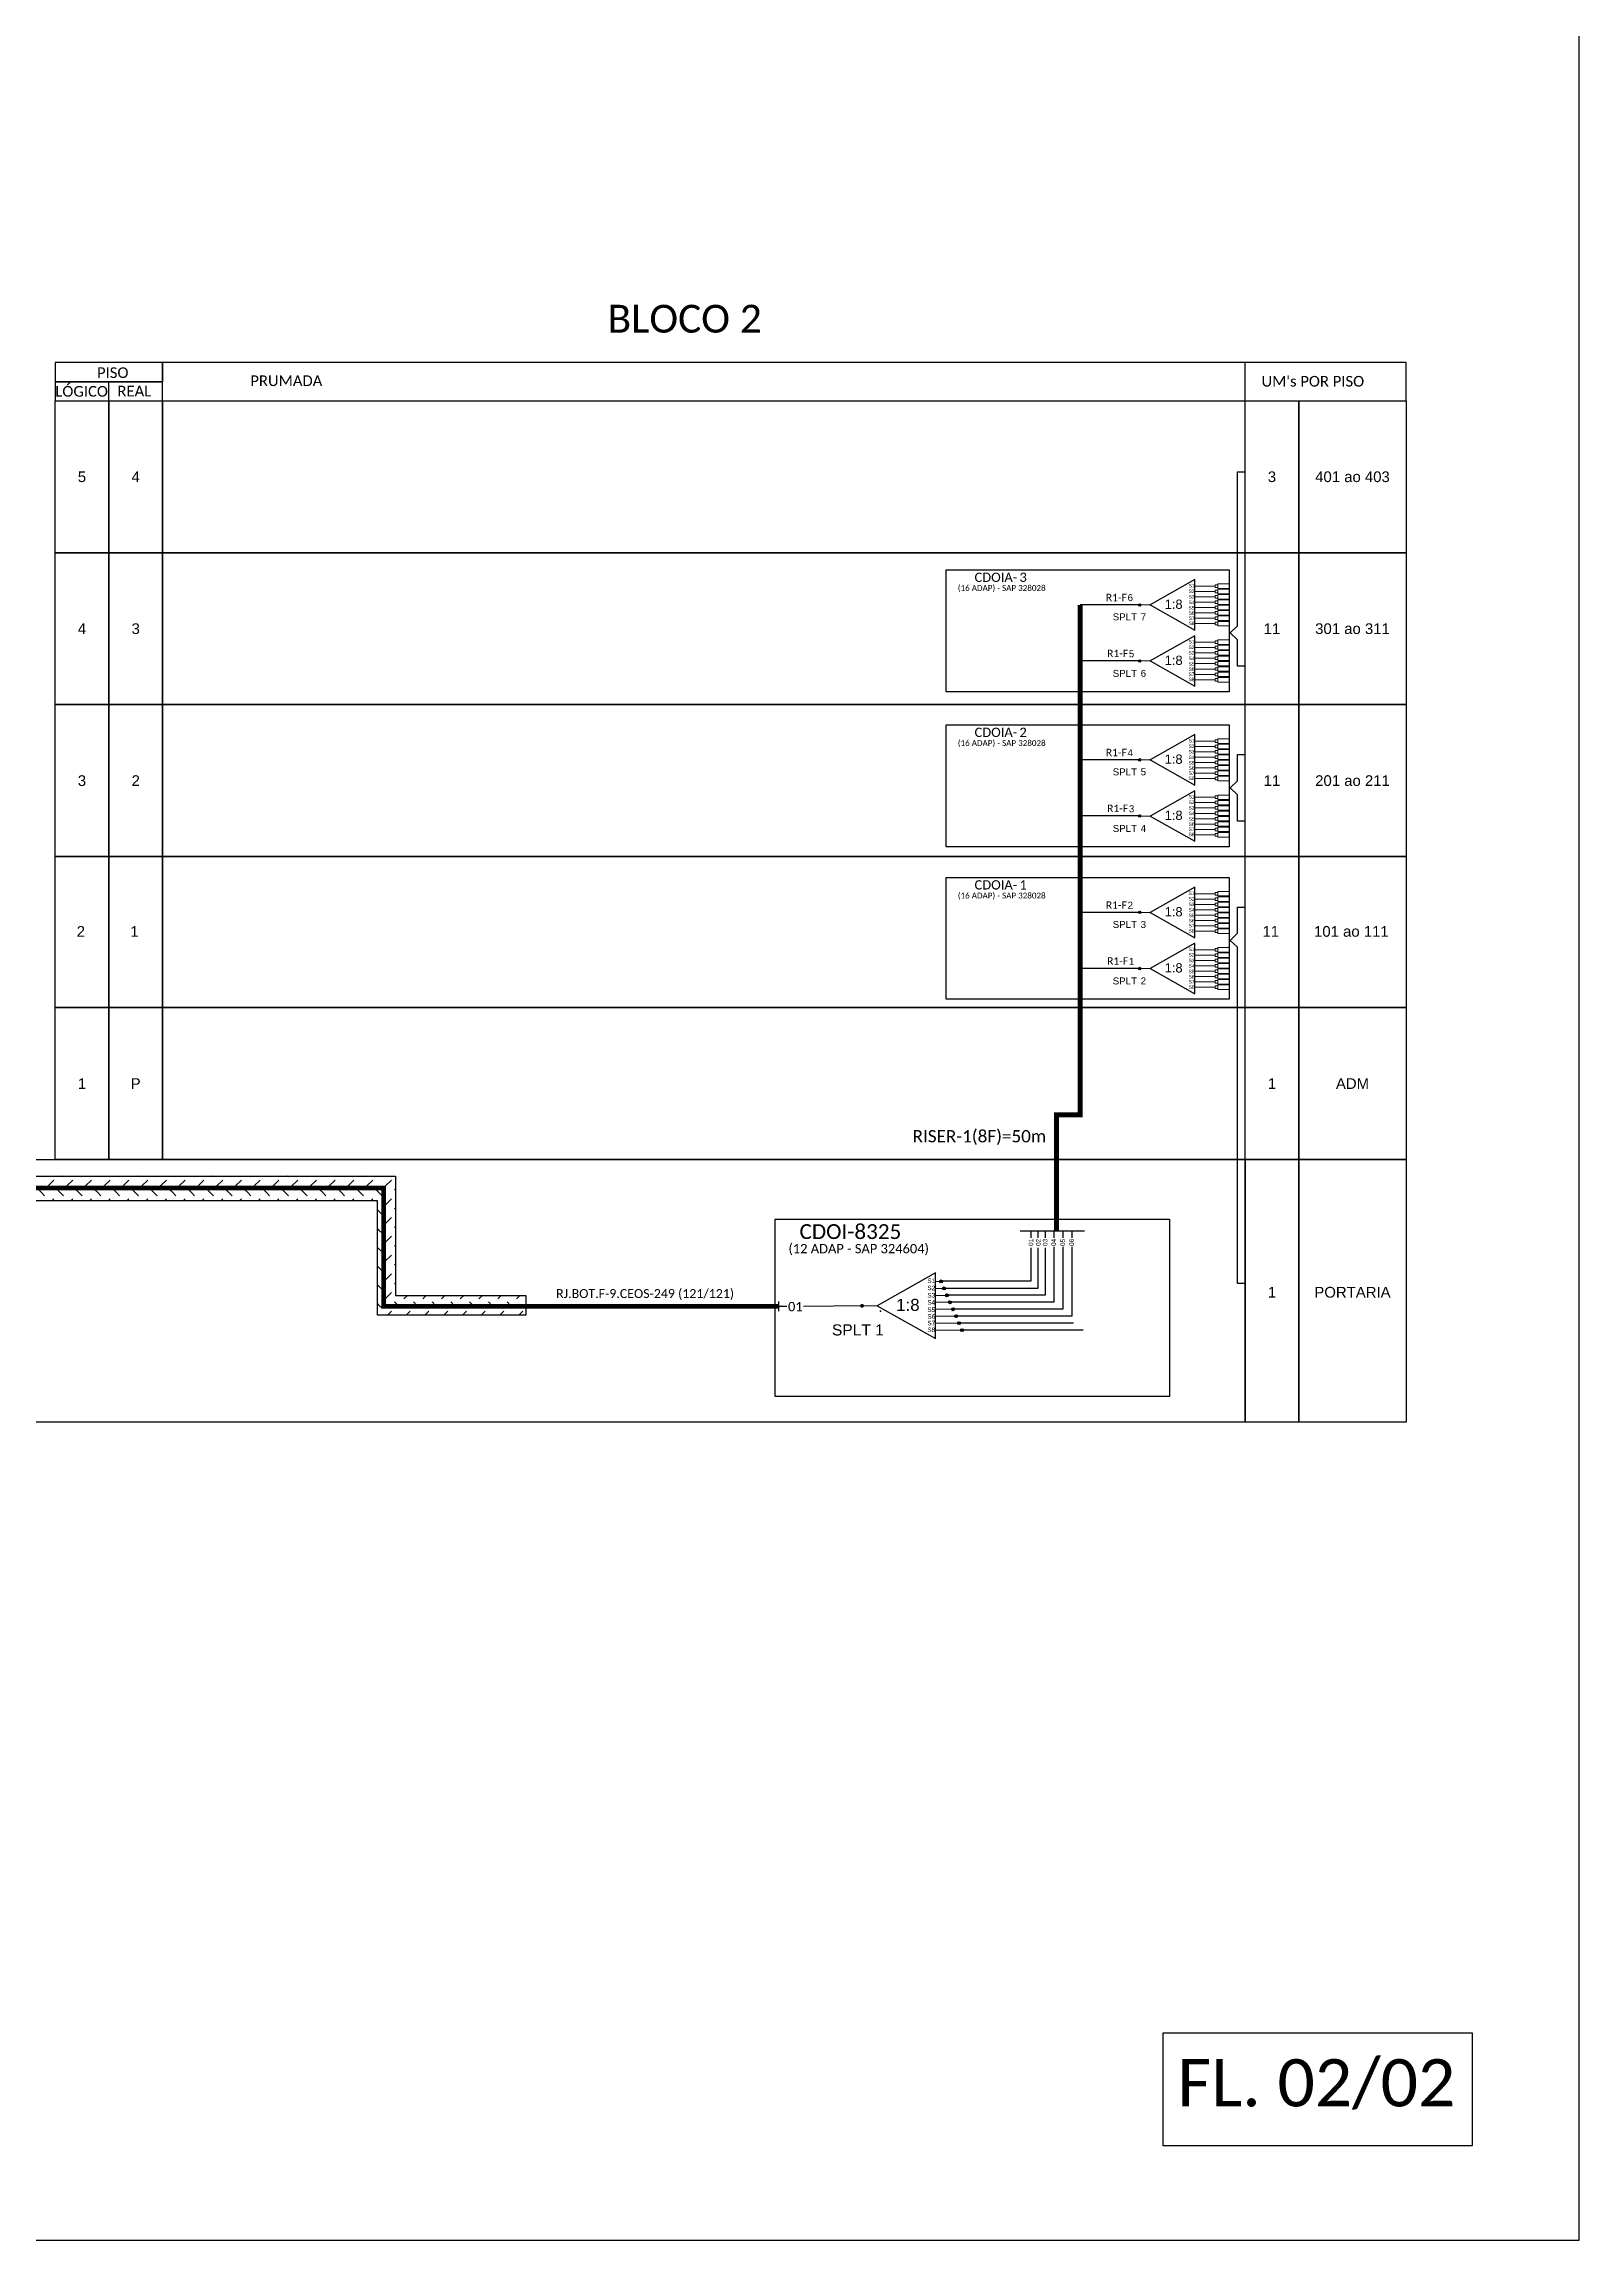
# Model space of a CAD drawing. Extents: x 1648 to 2487, y 114 to 1354.
# Drawn here: x 2255.3 to 2486.9, y 113.7 to 445.1 of the extents above; entities that cross this region are included whole.
import ezdxf
from ezdxf.enums import TextEntityAlignment as Align

# ---------------------------------------------------------------- set-up
doc = ezdxf.new("R2010")
doc.units = 0
doc.styles.add('ARIAL', font='arial.ttf')
doc.styles.get("Standard").update_dxf_attribs({"font": 'arial.ttf'})
doc.styles.add('WMF-Calibri0', font='calibri.ttf')
doc.linetypes.add('RESERVA', pattern='A,0.5,-0.15,["RESERVA",Standard,S=0.18,R=0,X=0,Y=-0.1],-1.3', length=1.95)

# ---------------------------------------------------------------- blocks, each defined once
blk = doc.blocks.new('SPLT_1-8_SC-APC')
at = {"color": 1}
blk.add_lwpolyline([(-7.37, -2.1), (-17.04, -7.55), (-7.37, -13), (-7.37, -2.1)], dxfattribs=at)
at = {"color": 3, "lineweight": 0}
for points in [[(-2.99, -3.51), (-7.37, -3.51)], [(-7.37, -4.66), (-2.99, -4.66)], [(-2.41, -3.02), (-2.41, -4)], [(-2.41, -3.02), (0, -3.02)], [(-2.41, -4), (0, -4)], [(-2.41, -4.17), (-2.41, -5.16)], [(-2.41, -4.17), (0, -4.17)], [(-7.37, -5.82), (-2.99, -5.82)], [(-7.37, -6.97), (-2.99, -6.97)], [(-7.37, -8.12), (-2.99, -8.12)], [(-7.37, -9.28), (-2.99, -9.28)], [(-2.41, -5.16), (0, -5.16)], [(-2.41, -5.32), (-2.41, -6.31)], [(-2.41, -5.32), (0, -5.32)], [(-2.41, -6.31), (0, -6.31)], [(-2.41, -6.48), (-2.41, -7.46)], [(-2.41, -6.48), (0, -6.48)], [(-2.41, -7.46), (0, -7.46)], [(-2.41, -7.63), (-2.41, -8.62)], [(-2.41, -7.63), (0, -7.63)], [(-2.41, -8.62), (0, -8.62)], [(-2.41, -8.78), (-2.41, -9.77)], [(-2.41, -8.78), (0, -8.78)], [(-7.37, -10.43), (-2.99, -10.43)], [(-7.37, -11.58), (-2.99, -11.58)], [(-2.41, -9.77), (0, -9.77)], [(-2.41, -9.94), (-2.41, -10.92)], [(-2.41, -9.94), (0, -9.94)], [(-2.41, -10.92), (0, -10.92)], [(-2.41, -11.09), (-2.41, -12.08)], [(-2.41, -11.09), (0, -11.09)], [(-2.41, -12.08), (0, -12.08)]]:
    blk.add_lwpolyline(points, dxfattribs=at)
for points in [[(-2.99, -3.22), (-2.41, -3.22), (-2.41, -3.8), (-2.99, -3.8)], [(-2.99, -4.38), (-2.41, -4.38), (-2.41, -4.95), (-2.99, -4.95)], [(-2.99, -5.53), (-2.41, -5.53), (-2.41, -6.1), (-2.99, -6.1)], [(-2.99, -6.68), (-2.41, -6.68), (-2.41, -7.26), (-2.99, -7.26)], [(-2.99, -7.84), (-2.41, -7.84), (-2.41, -8.41), (-2.99, -8.41)], [(-2.99, -8.99), (-2.41, -8.99), (-2.41, -9.56), (-2.99, -9.56)], [(-2.99, -10.14), (-2.41, -10.14), (-2.41, -10.72), (-2.99, -10.72)], [(-2.99, -11.3), (-2.41, -11.3), (-2.41, -11.87), (-2.99, -11.87)]]:
    blk.add_lwpolyline(points, close=True, dxfattribs=at)
at = {"color": 1, "lineweight": 0}
blk.add_lwpolyline([(-17.04, -7.55), (-19.26, -7.55)], dxfattribs=at)
at = {"color": 1, "style": 'ARIAL'}
for s, height, p in [('S1', 0.75, (-8.74, -3.78)), ('S2', 0.75, (-8.74, -4.97)), ('1:8', 2, (-13.91, -8.4)), ('S3', 0.75, (-8.74, -6.18)), ('S4', 0.75, (-8.74, -7.36)), ('S5', 0.75, (-8.74, -8.57)), ('S6', 0.75, (-8.74, -9.69)), ('S7', 0.75, (-8.74, -10.78)), ('S8', 0.75, (-8.74, -11.9))]:
    blk.add_text(s, height=height, dxfattribs=at).set_placement(p)
blk = doc.blocks.new('CDOI-12 ADAP SAP 05 ESQ')
at = {"color": 1}
blk.add_lwpolyline([(5016.02, -490.32), (5016.02, -490.32), (5016.02, -490.32), (4962.89, -490.32), (4962.89, -466.43), (4962.89, -466.43)], dxfattribs=at)
blk.add_lwpolyline([(4962.89, -466.43), (5016.02, -466.43), (5016.02, -490.32), (4962.89, -490.32)], close=True, dxfattribs=at)
blk = doc.blocks.new('SPLT_1-8_DIV_DIR')
h = blk.add_hatch(color=3)
h.dxf.hatch_style = 1
edge = h.paths.add_edge_path()
edge.add_arc((12.77, 4.04), 0.242, 0, 360)
h = blk.add_hatch(color=3)
h.dxf.hatch_style = 1
edge = h.paths.add_edge_path()
edge.add_arc((13.27, 2.88), 0.242, 0, 360)
h = blk.add_hatch(color=3)
h.dxf.hatch_style = 1
edge = h.paths.add_edge_path()
edge.add_arc((13.77, 1.73), 0.242, 0, 360)
h = blk.add_hatch(color=3)
h.dxf.hatch_style = 1
edge = h.paths.add_edge_path()
edge.add_arc((14.27, 0.58), 0.242, 0, 360)
h = blk.add_hatch(color=3)
h.dxf.hatch_style = 1
edge = h.paths.add_edge_path()
edge.add_arc((14.77, -0.58), 0.242, 0, 360)
h = blk.add_hatch(color=3)
h.dxf.hatch_style = 1
edge = h.paths.add_edge_path()
edge.add_arc((15.27, -1.73), 0.242, 0, 360)
h = blk.add_hatch(color=3)
h.dxf.hatch_style = 1
edge = h.paths.add_edge_path()
edge.add_arc((15.77, -2.88), 0.242, 0, 360)
h = blk.add_hatch(color=3)
h.dxf.hatch_style = 1
edge = h.paths.add_edge_path()
edge.add_arc((16.27, -4.04), 0.242, 0, 360)
at = {"color": 1}
blk.add_lwpolyline([(11.89, 5.45), (2.22, 0), (11.89, -5.45), (11.89, 5.45)], dxfattribs=at)
at = {"color": 7, "lineweight": 0}
for points in [[(12.77, 4.04), (11.89, 4.04)], [(11.89, 2.88), (13.27, 2.88)], [(11.89, 1.73), (13.77, 1.73)], [(11.89, 0.58), (14.27, 0.58)], [(11.89, -0.58), (14.77, -0.58)], [(11.89, -1.73), (15.27, -1.73)], [(11.89, -2.88), (15.77, -2.88)], [(11.89, -4.04), (16.27, -4.04)]]:
    blk.add_lwpolyline(points, dxfattribs=at)
at = {"color": 1, "lineweight": 0}
blk.add_lwpolyline([(2.22, 0), (0, 0)], dxfattribs=at)
at = {"color": 3}
for centre in [(12.77, 4.04), (13.27, 2.88), (13.77, 1.73), (14.27, 0.58), (14.77, -0.58), (15.27, -1.73), (15.77, -2.88), (16.27, -4.04)]:
    blk.add_circle(centre, 0.242, dxfattribs=at)
at = {"color": 1, "style": 'ARIAL'}
for s, height, p in [('S1', 0.75, (10.52, 3.77)), ('1:8', 2, (5.35, -0.85)), ('S2', 0.75, (10.52, 2.58)), ('S3', 0.75, (10.52, 1.37)), ('S4', 0.75, (10.52, 0.19)), ('S5', 0.75, (10.52, -1.02)), ('S6', 0.75, (10.52, -2.14)), ('S7', 0.75, (10.52, -3.24)), ('S8', 0.75, (10.52, -4.36))]:
    blk.add_text(s, height=height, dxfattribs=at).set_placement(p)

msp = doc.modelspace()

# ---------------------------------------------------------------- hatches: boundary and pattern name
h = msp.add_hatch(color=3)
h.dxf.hatch_style = 1
edge = h.paths.add_edge_path()
edge.add_arc((2420.61, 360.44), 0.179, 0, 360)
h = msp.add_hatch(color=3)
h.dxf.hatch_style = 1
edge = h.paths.add_edge_path()
edge.add_arc((2420.61, 351.98), 0.179, 0, 360)
h = msp.add_hatch(color=3)
h.dxf.hatch_style = 1
edge = h.paths.add_edge_path()
edge.add_arc((2420.61, 337.06), 0.179, 0, 360)
h = msp.add_hatch(color=3)
h.dxf.hatch_style = 1
edge = h.paths.add_edge_path()
edge.add_arc((2420.61, 328.59), 0.179, 0, 360)
h = msp.add_hatch(color=3)
h.dxf.hatch_style = 1
edge = h.paths.add_edge_path()
edge.add_arc((2420.61, 314.04), 0.179, 0, 360)
h = msp.add_hatch(color=3)
h.dxf.hatch_style = 1
edge = h.paths.add_edge_path()
edge.add_arc((2420.61, 305.58), 0.179, 0, 360)
h = msp.add_hatch()
h.set_pattern_fill('SAND', color=252, scale=0.7, style=0)
h.set_pattern_definition([(45, (1211.0895, -194.9693), (-2.828781, 2.828781), [-1.3335, 1.3335, -1.3335]), (45, (1213.9165, -194.9693), (-2.828781, 2.828781), [-1.3335, 1.3335, -1.3335]), (135, (1211.0895, -194.9693), (-2.828781, -2.828781), [0.66675, -2.667, 0.66675]), (135, (1213.9165, -194.9693), (-2.828781, -2.828781), [0.66675, -2.667, 0.66675])])
h.paths.add_polyline_path([(2189.12, 270.53), (2305.61, 270.53), (2305.61, 253.26), (2327.96, 253.26), (2327.96, 256.27), (2308.32, 256.27), (2308.32, 274.25), (2189.12, 274.25)])
h = msp.add_hatch(color=3)
h.dxf.hatch_style = 1
edge = h.paths.add_edge_path()
edge.add_arc((2378.71, 254.69), 0.287, 0, 360)

# ---------------------------------------------------------------- linework, layer by layer
for points in [[(1648.32, 113.75), (2486.88, 113.75), (2486.88, 707.75), (1648.32, 707.75), (1648.32, 113.75)], [(2273.18, 391.23), (2460.8, 391.23), (2460.8, 396.99), (2273.18, 396.99), (2273.18, 396.99), (2273.18, 394.11)], [(2436.5, 391.23), (2436.5, 396.99)], [(2265.07, 391.23), (2265.07, 394.11)]]:
    msp.add_lwpolyline(points)
for points in [[(2256.97, 394.11), (2273.18, 394.11), (2273.18, 396.99), (2256.97, 396.99)], [(2256.97, 391.23), (2273.18, 391.23), (2273.18, 394.11), (2256.97, 394.11)], [(2424.12, 145.01), (2470.77, 145.01), (2470.77, 127.97), (2424.12, 127.97)]]:
    msp.add_lwpolyline(points, close=True)
at = {"color": 7}
for points in [[(2256.97, 391.23), (2265.07, 391.23), (2265.07, 368.31), (2256.97, 368.31)], [(2265.07, 391.23), (2273.18, 391.23), (2273.18, 368.31), (2265.07, 368.31)], [(2273.18, 391.23), (2460.8, 391.23), (2460.8, 368.31), (2273.18, 368.31)], [(2436.5, 391.23), (2444.6, 391.23), (2444.6, 368.31), (2436.5, 368.31)], [(2444.6, 391.23), (2460.8, 391.23), (2460.8, 368.31), (2444.6, 368.31)], [(2256.97, 368.31), (2265.07, 368.31), (2265.07, 345.39), (2256.97, 345.39)], [(2265.07, 368.31), (2273.18, 368.31), (2273.18, 345.39), (2265.07, 345.39)], [(2273.18, 368.31), (2460.8, 368.31), (2460.8, 345.39), (2273.18, 345.39)], [(2436.5, 368.31), (2444.6, 368.31), (2444.6, 345.39), (2436.5, 345.39)], [(2444.6, 368.31), (2460.8, 368.31), (2460.8, 345.39), (2444.6, 345.39)], [(2256.97, 345.39), (2265.07, 345.39), (2265.07, 322.47), (2256.97, 322.47)], [(2265.07, 345.39), (2273.18, 345.39), (2273.18, 322.47), (2265.07, 322.47)], [(2273.18, 345.39), (2460.8, 345.39), (2460.8, 322.47), (2273.18, 322.47)], [(2436.5, 345.39), (2444.6, 345.39), (2444.6, 322.47), (2436.5, 322.47)], [(2444.6, 345.39), (2460.8, 345.39), (2460.8, 322.47), (2444.6, 322.47)], [(2256.97, 322.47), (2265.07, 322.47), (2265.07, 299.68), (2256.97, 299.68)], [(2265.07, 322.47), (2273.18, 322.47), (2273.18, 299.68), (2265.07, 299.68)], [(2273.18, 322.47), (2460.8, 322.47), (2460.8, 299.68), (2273.18, 299.68)], [(2436.5, 322.47), (2444.6, 322.47), (2444.6, 299.68), (2436.5, 299.68)], [(2444.6, 322.47), (2460.8, 322.47), (2460.8, 299.68), (2444.6, 299.68)], [(2256.97, 299.68), (2265.07, 299.68), (2265.07, 276.76), (2256.97, 276.76)], [(2265.07, 299.68), (2273.18, 299.68), (2273.18, 276.76), (2265.07, 276.76)], [(2273.18, 299.68), (2460.8, 299.68), (2460.8, 276.76), (2273.18, 276.76)], [(2436.5, 299.68), (2444.6, 299.68), (2444.6, 276.76), (2436.5, 276.76)], [(2444.6, 299.68), (2460.8, 299.68), (2460.8, 276.76), (2444.6, 276.76)], [(2436.5, 276.76), (2444.6, 276.76), (2444.6, 237.14), (2436.5, 237.14)], [(2444.6, 276.76), (2460.8, 276.76), (2460.8, 237.14), (2444.6, 237.14)]]:
    msp.add_lwpolyline(points, close=True, dxfattribs=at)
at = {"color": 3}
for points in [[(2436.5, 351.21), (2435.34, 351.21), (2435.34, 355.18), (2434.24, 356.23), (2435.34, 357.29), (2435.34, 380.51), (2436.5, 380.51)], [(2436.5, 327.83), (2435.34, 327.83), (2435.34, 331.79), (2434.24, 332.85), (2435.34, 333.9), (2435.34, 337.85), (2436.5, 337.85)], [(2436.5, 258.08), (2435.34, 258.08), (2435.34, 308.78), (2434.24, 309.83), (2435.34, 310.89), (2435.34, 314.84), (2436.5, 314.84)], [(2367.35, 254.6), (2366.11, 254.6)], [(2378.99, 254.7), (2369.89, 254.61)]]:
    msp.add_lwpolyline(points, dxfattribs=at)
at = {"color": 1}
for points in [[(2434.09, 349), (2434.09, 349), (2434.09, 347.34), (2391.42, 347.34), (2391.42, 365.72), (2396.9, 365.72)], [(2434.09, 325.61), (2434.09, 325.61), (2434.09, 323.95), (2391.42, 323.95), (2391.42, 342.34), (2396.9, 342.34)], [(2434.09, 302.6), (2434.09, 302.6), (2434.09, 300.94), (2391.42, 300.94), (2391.42, 319.32), (2396.9, 319.32)], [(2366.11, 255.34), (2366.11, 253.87)]]:
    msp.add_lwpolyline(points, dxfattribs=at)
for points in [[(2391.42, 365.72), (2434.09, 365.72), (2434.09, 347.34), (2391.42, 347.34)], [(2391.42, 342.34), (2434.09, 342.34), (2434.09, 323.95), (2391.42, 323.95)], [(2391.42, 319.32), (2434.09, 319.32), (2434.09, 300.94), (2391.42, 300.94)]]:
    msp.add_lwpolyline(points, close=True, dxfattribs=at)
at = {"color": 5, "const_width": 0.77}
msp.add_lwpolyline([(2408.06, 265.96), (2408.06, 283.5), (2411.63, 283.5), (2411.63, 360.44)], dxfattribs=at)
at = {"color": 5}
for points in [[(2420.61, 360.44), (2411.63, 360.44)], [(2420.61, 351.98), (2411.63, 351.98)], [(2420.61, 337.06), (2411.63, 337.06)], [(2420.61, 328.59), (2411.63, 328.59)], [(2420.61, 314.04), (2411.63, 314.04)], [(2420.61, 305.58), (2411.63, 305.58)], [(2412.28, 265.96), (2402.54, 265.96)], [(2404.18, 265.96), (2404.18, 264.95)], [(2405.25, 265.96), (2405.25, 264.95)], [(2406.32, 265.96), (2406.32, 264.95)], [(2407.66, 265.96), (2407.66, 264.93)], [(2409.01, 265.96), (2409.01, 264.93)], [(2410.35, 265.96), (2410.35, 264.93)], [(2404.18, 263.44), (2404.16, 258.41), (2390.83, 258.41)], [(2405.25, 263.44), (2405.25, 257.33), (2391.29, 257.33)], [(2406.32, 263.44), (2406.32, 256.28), (2391.74, 256.28)], [(2407.66, 263.58), (2407.66, 255.25), (2392.2, 255.25)], [(2409.01, 263.58), (2409, 254.17), (2392.65, 254.17)], [(2410.35, 263.58), (2410.35, 253.12), (2393.11, 253.12)], [(2390.39, 258.41), (2390.39, 258.41)]]:
    msp.add_lwpolyline(points, dxfattribs=at)
at = {"color": 7}
msp.add_lwpolyline([(2249.63, 276.76), (2436.5, 276.76), (2436.5, 237.14), (2249.63, 237.14)], dxfattribs=at)
at = {"color": 252}
for points in [[(2305.61, 270.53), (2189.12, 270.53), (2189.12, 274.25), (2308.32, 274.25), (2308.32, 256.27), (2327.96, 256.27), (2327.96, 253.26), (2305.61, 253.26), (2305.61, 270.53)], [(2308.32, 270.53), (2308.32, 256.27), (2327.96, 256.27), (2327.96, 253.26), (2308.32, 253.26)]]:
    msp.add_lwpolyline(points, dxfattribs=at)
at = {"color": 1, "const_width": 0.7}
for points in [[(2190.36, 272.48), (2306.54, 272.48), (2306.54, 254.61), (2319.67, 254.61)], [(2319.67, 254.61), (2366.11, 254.6)]]:
    msp.add_lwpolyline(points, dxfattribs=at)
at = {"color": 252, "linetype": 'RESERVA', "ltscale": 4}
for points in [[(2410.63, 252.08), (2393.56, 252.08)], [(2412.05, 251.02), (2394.02, 251.02)]]:
    msp.add_lwpolyline(points, dxfattribs=at)
at = {"color": 3}
for centre in [(2420.61, 360.44), (2420.61, 351.98), (2420.61, 337.06), (2420.61, 328.59), (2420.61, 314.04), (2420.61, 305.58)]:
    msp.add_circle(centre, 0.179, dxfattribs=at)
for p in [(2422.17, 360.44), (2422.17, 337.06), (2422.17, 314.04), (2381.48, 253.87)]:
    msp.add_point(p)

# ---------------------------------------------------------------- block references
at = {"color": 3, "xscale": 0.7, "yscale": 0.7, "zscale": 0.7}
for p in [(2434.09, 365.72), (2434.09, 357.26), (2434.09, 342.34), (2434.09, 333.87), (2434.09, 319.32), (2434.09, 310.86)]:
    msp.add_blockref('SPLT_1-8_SC-APC', p, dxfattribs=at)
for name, p, xscale, yscale, zscale in [('CDOI-12 ADAP SAP 05 ESQ', (-3192.86, 790.19), 1.12, 1.12, 1.12), ('SPLT_1-8_DIV_DIR', (2378.99, 254.7), 0.9099999999999999, 0.9099999999999999, 0.9099999999999999)]:
    msp.add_blockref(name, p, dxfattribs=dict(xscale=xscale, yscale=yscale, zscale=zscale))

# ---------------------------------------------------------------- texts
at = {"style": 'WMF-Calibri0'}
for s, height, p in [('BLOCO 2', 4.2, (2340.31, 401.51)), ('     PISO', 1.61, (2260.45, 394.67)), ('PRUMADA', 1.61, (2286.42, 393.45)), ("UM's POR PISO", 1.61, (2438.97, 393.37)), ('  LÓGICO', 1.61, (2255.87, 391.85)), ('    REAL', 1.61, (2264.1, 391.89)), ('01', 1.4, (2367.54, 253.88))]:
    msp.add_text(s, height=height, dxfattribs=at).set_placement(p)
at = {"color": 7, "style": 'ARIAL'}
for s, p in [('5', (2261.02, 379.77)), ('4', (2269.13, 379.77)), ('3', (2440.55, 379.77)), ('401 ao 403', (2452.7, 379.77)), ('4', (2261.02, 356.85)), ('3', (2269.13, 356.85)), ('11', (2440.55, 356.85)), ('301 ao 311', (2452.7, 356.85)), ('3', (2261.02, 333.93)), ('2', (2269.13, 333.93)), ('11', (2440.55, 333.93)), ('201 ao 211', (2452.7, 333.93)), ('2', (2260.85, 311.18)), ('1', (2268.95, 311.18)), ('11', (2440.37, 311.18)), ('101 ao 111', (2452.53, 311.18)), ('1', (2261.02, 288.22)), ('P', (2269.13, 288.22)), ('1', (2440.55, 288.22)), ('ADM', (2452.7, 288.22)), ('1', (2440.55, 256.74)), ('PORTARIA', (2452.7, 256.74))]:
    msp.add_text(s, height=1.61, dxfattribs=at).set_placement(p, align=Align.MIDDLE_CENTER)
at = {"color": 1, "style": 'WMF-Calibri0'}
for s, height, p in [('CDOIA-', 1.4, (2395.68, 363.9)), ('3', 1.4, (2402.46, 363.9)), ('CDOIA-', 1.4, (2395.68, 340.51)), ('2', 1.4, (2402.46, 340.51)), ('CDOIA-', 1.4, (2395.68, 317.5)), ('1', 1.4, (2402.46, 317.5)), ('CDOI-8325', 2.24, (2369.28, 264.77)), ('RJ.BOT.F-9.CEOS-249 (121/121)', 1.344, (2332.56, 255.87)), ('FL. 02/02', 7.131, (2426.29, 133.91))]:
    msp.add_text(s, height=height, dxfattribs=at).set_placement(p)
for s, height, p in [('(16 ADAP) - SAP 328028', 0.875, (2399.78, 362.55)), ('(16 ADAP) - SAP 328028', 0.875, (2399.78, 339.16)), ('(16 ADAP) - SAP 328028', 0.875, (2399.78, 316.15)), ('(12 ADAP - SAP 324604)', 1.4, (2378.2, 262.62))]:
    msp.add_text(s, height=height, dxfattribs=at).set_placement(p, align=Align.CENTER)
at = {"color": 5, "style": 'WMF-Calibri0'}
for s, height, p in [('R1-F', 1.12, (2415.49, 360.99)), ('R1-F', 1.12, (2415.68, 352.56)), ('R1-F', 1.12, (2415.49, 337.61)), ('R1-F', 1.12, (2415.68, 329.18)), ('R1-F', 1.12, (2415.49, 314.59)), ('R1-F', 1.12, (2415.68, 306.16)), ('RISER-1(8F)=50m', 1.852, (2386.33, 279.35))]:
    msp.add_text(s, height=height, dxfattribs=at).set_placement(p)
at = {"color": 5, "style": 'ARIAL'}
for s, p in [('6', (2419.18, 361.01)), ('5', (2419.37, 352.54)), ('4', (2419.18, 337.62)), ('3', (2419.37, 329.15)), ('2', (2419.18, 314.61)), ('1', (2419.37, 306.14))]:
    msp.add_text(s, height=1.05, dxfattribs=at).set_placement(p, align=Align.CENTER)
at = {"color": 7, "style": 'ARIAL'}
for s, p in [('SPLT', (2418.36, 358.11)), ('7', (2421.15, 358.11)), ('SPLT', (2418.36, 349.58)), ('6', (2421.15, 349.58)), ('SPLT', (2418.36, 334.72)), ('5', (2421.15, 334.72)), ('SPLT', (2418.36, 326.19)), ('4', (2421.15, 326.19)), ('SPLT', (2418.36, 311.71)), ('3', (2421.15, 311.71)), ('SPLT', (2418.36, 303.18)), ('2', (2421.15, 303.18))]:
    msp.add_text(s, height=1.05, dxfattribs=at).set_placement(p, align=Align.CENTER)
at = {"style": 'ARIAL'}
for s, p in [('01', (2404.18, 264.26)), ('02', (2405.31, 264.26)), ('03', (2406.33, 264.26)), ('04', (2407.62, 264.26)), ('05', (2408.99, 264.26)), ('06', (2410.33, 264.26))]:
    msp.add_text(s, height=0.694, rotation=90, dxfattribs=at).set_placement(p, align=Align.MIDDLE_CENTER)
at = {"color": 7, "style": 'ARIAL'}
msp.add_text('SPLT 1', height=1.68, dxfattribs=at).set_placement((2374.17, 250.22))

doc.saveas('drawing.dxf')
